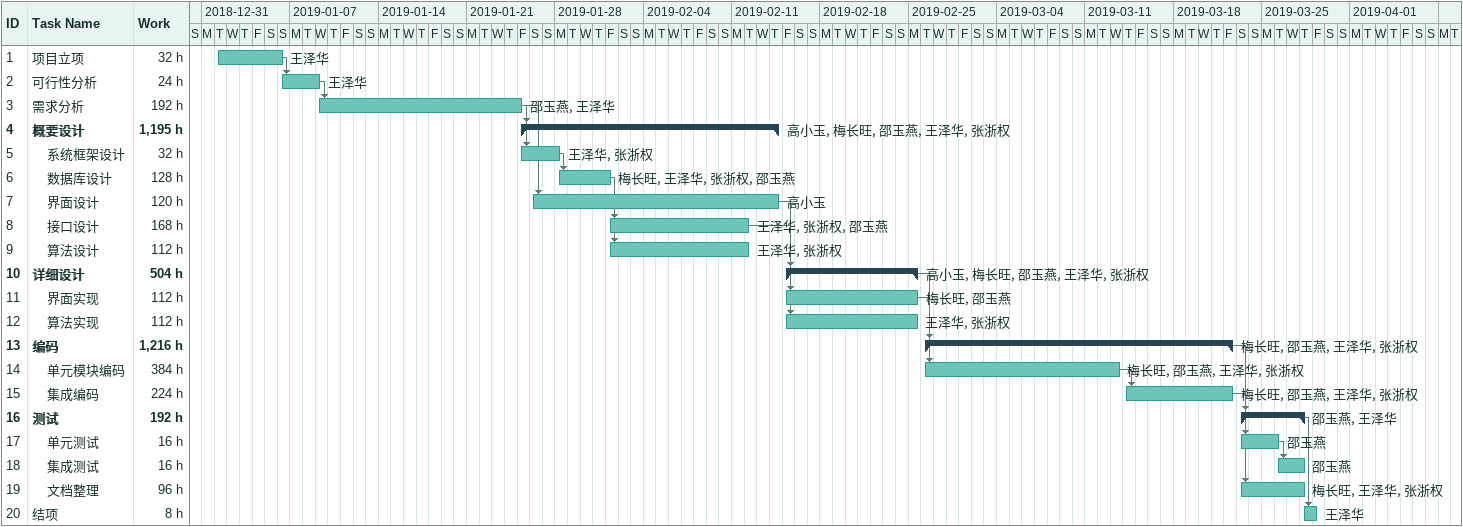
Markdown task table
| ID | Level | Task | Start | Finish | Predecessors | Resources | Work (h) |
|---|---|---|---|---|---|---|---|
| 1 | 1 | 项目立项 | 2019-01-01 | 2019-01-06 |  | 王泽华 | 32 |
| 2 | 1 | 可行性分析 | 2019-01-06 | 2019-01-09 | 1 | 王泽华 | 24 |
| 3 | 1 | 需求分析 | 2019-01-09 | 2019-01-25 | 2 | 邵玉燕, 王泽华 | 192 |
| 4 | 1 | **概要设计** | 2019-01-25 | 2019-02-14 | 3 | 高小玉, 梅长旺, 邵玉燕, 王泽华, 张浙权 | 1195 |
| 5 | 2 | 系统框架设计 | 2019-01-25 | 2019-01-28 | 3 | 王泽华, 张浙权 | 32 |
| 6 | 2 | 数据库设计 | 2019-01-28 | 2019-02-01 | 5 | 梅长旺, 王泽华, 张浙权, 邵玉燕 | 128 |
| 7 | 2 | 界面设计 | 2019-01-26 | 2019-02-14 | 3 | 高小玉 | 120 |
| 8 | 2 | 接口设计 | 2019-02-01 | 2019-02-12 | 6 | 王泽华, 张浙权, 邵玉燕 | 168 |
| 9 | 2 | 算法设计 | 2019-02-01 | 2019-02-12 | 6 | 王泽华, 张浙权 | 112 |
| 10 | 1 | **详细设计** | 2019-02-15 | 2019-02-25 | 7 | 高小玉, 梅长旺, 邵玉燕, 王泽华, 张浙权 | 504 |
| 11 | 2 | 界面实现 | 2019-02-15 | 2019-02-25 | 7 | 梅长旺, 邵玉燕 | 112 |
| 12 | 2 | 算法实现 | 2019-02-15 | 2019-02-25 | 8 | 王泽华, 张浙权 | 112 |
| 13 | 1 | **编码** | 2019-02-26 | 2019-03-22 | 10 | 梅长旺, 邵玉燕, 王泽华, 张浙权 | 1216 |
| 14 | 2 | 单元模块编码 | 2019-02-26 | 2019-03-13 | 11 | 梅长旺, 邵玉燕, 王泽华, 张浙权 | 384 |
| 15 | 2 | 集成编码 | 2019-03-14 | 2019-03-22 | 14 | 梅长旺, 邵玉燕, 王泽华, 张浙权 | 224 |
| 16 | 1 | **测试** | 2019-03-23 | 2019-03-28 | 15 | 邵玉燕, 王泽华 | 192 |
| 17 | 2 | 单元测试 | 2019-03-23 | 2019-03-26 | 13 | 邵玉燕 | 16 |
| 18 | 2 | 集成测试 | 2019-03-26 | 2019-03-28 | 17 | 邵玉燕 | 16 |
| 19 | 2 | 文档整理 | 2019-03-23 | 2019-03-28 | 13 | 梅长旺, 王泽华, 张浙权 | 96 |
| 20 | 1 | 结项 | 2019-03-28 | 2019-03-29 | 16 | 王泽华 | 8 |
